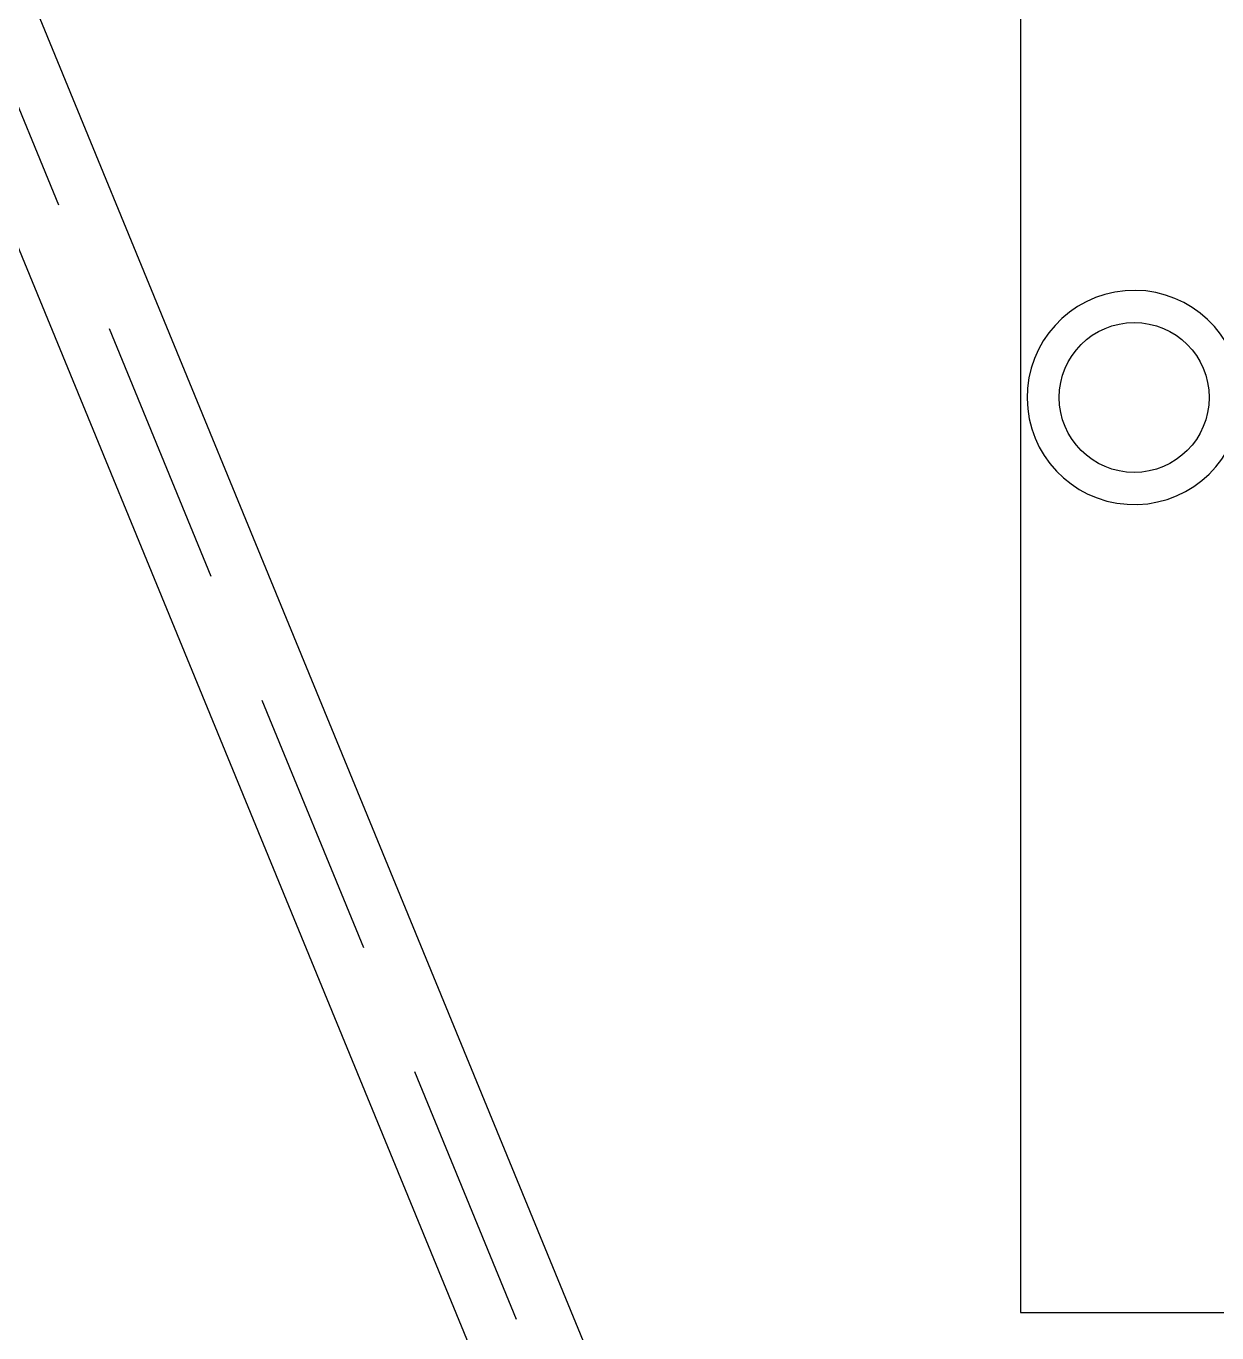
# Model space of a CAD drawing. Header units: millimetres. Extents: x -1292 to 2253, y 326 to 453.
# Drawn here: x 2097.47 to 2098.582, y 341.768 to 342.988 of the extents above; entities that cross this region are included whole.
import ezdxf

# ---------------------------------------------------------------- set-up
doc = ezdxf.new("R2010")
doc.units = ezdxf.units.MM
doc.header["$LTSCALE"] = 0.5
doc.linetypes.add('HIDDENX2', pattern=[0.75, 0.5, -0.25])
for name, color, linetype in [('-HIDRO', 8, 'Continuous'), ('Eixo', 4, 'HIDDENX2'), ('Esgoto', 5, 'ByLayer')]:
    doc.layers.add(name, color=color, linetype=linetype)

msp = doc.modelspace()

# ---------------------------------------------------------------- linework, layer by layer
at = {"layer": '-HIDRO', "ltscale": 0.05}
for p, q in [((2098.3987, 346.2212), (2098.3987, 342.6151)), ((2098.3987, 346.2212), (2098.3987, 341.7867)), ((2098.3987, 341.7867), (2098.9987, 341.7867))]:
    msp.add_line(p, q, dxfattribs=at)
at = {"layer": '-HIDRO'}
msp.add_circle((2098.5048, 342.6412), 0.07, dxfattribs=at)
msp.add_arc((2098.5048, 342.6412), 0.1, 9.1456, 351.891, dxfattribs=at)
at = {"layer": 'Eixo'}
msp.add_line((2095.8377, 346.868), (2098.5037, 340.3785), dxfattribs=at)
at = {"layer": 'Esgoto', "color": 3}
for points in [[(2095.8839, 346.887, 0), (2098.5499, 340.3975, 0)], [(2095.7914, 346.849, 0), (2098.4574, 340.3595, 0)]]:
    msp.add_polyline3d(points, dxfattribs=at)

doc.saveas('drawing.dxf')
